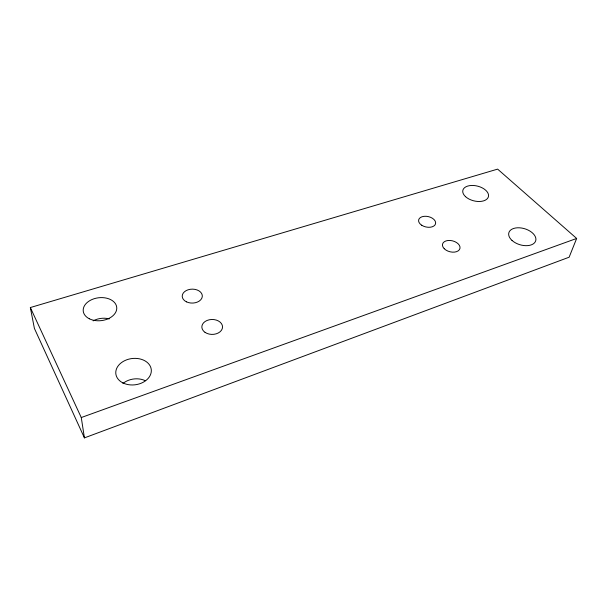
<?xml version="1.0" encoding="UTF-8"?>
<svg xmlns="http://www.w3.org/2000/svg" width="607" height="607" viewBox="0 0 607 607"><rect width="100%" height="100%" fill="white"/><g stroke="black" fill="none" stroke-linecap="round" stroke-linejoin="round"><path stroke-width="0.91" d="M576.65 238.452L569.131 257.209L84.426 437.882L34.394 328.402L30.35 307.544L497.626 169.118L576.65 238.452L81.27 417.54L84.426 437.882M30.35 307.544L81.27 417.54M93.137 320.86A16.45 11.51 -7.3 0 1 109.283 318.895M123.039 383.389A17.406 13.172 -8.1 0 1 145.248 380.68M89.305 318.766A16.852 11.51 -6.6 0 0 116.544 310.078A16.852 11.51 -6.6 0 0 94.1 298.735A16.852 11.51 -6.6 0 0 89.305 318.766M122.622 382.759A17.853 13.225 -7.2 0 0 151.166 372.486A17.853 13.225 -7.2 0 0 126.848 359.754A17.853 13.225 -7.2 0 0 122.622 382.759M511.997 240.418A14.022 8.346 16.8 0 0 535.184 241.95A14.022 8.346 16.8 0 0 519.675 227.815A14.022 8.346 16.8 0 0 511.997 240.418M465.561 196.683A13.172 7.595 13.9 0 0 487.679 198.239A13.172 7.595 13.9 0 0 473.695 185.499A13.172 7.595 13.9 0 0 465.561 196.683M186.432 301.831A10.053 6.973 -0.8 0 0 202.275 296.702A10.053 6.973 -0.8 0 0 188.094 289.797A10.053 6.973 -0.8 0 0 186.432 301.831M205.045 332.355A10.357 7.474 -0.1 0 0 222.253 328.698A10.357 7.474 -0.1 0 0 209.278 319.775A10.357 7.474 -0.1 0 0 205.045 332.355M421.744 225.25A8.673 5.319 12.5 0 0 435.56 223.771A8.673 5.319 12.5 0 0 424.043 216.327A8.673 5.319 12.5 0 0 421.744 225.25M444.241 248.718A8.961 5.607 14.2 0 0 459.362 249.735A8.961 5.607 14.2 0 0 450.128 240.471A8.961 5.607 14.2 0 0 444.241 248.718"/></g></svg>
